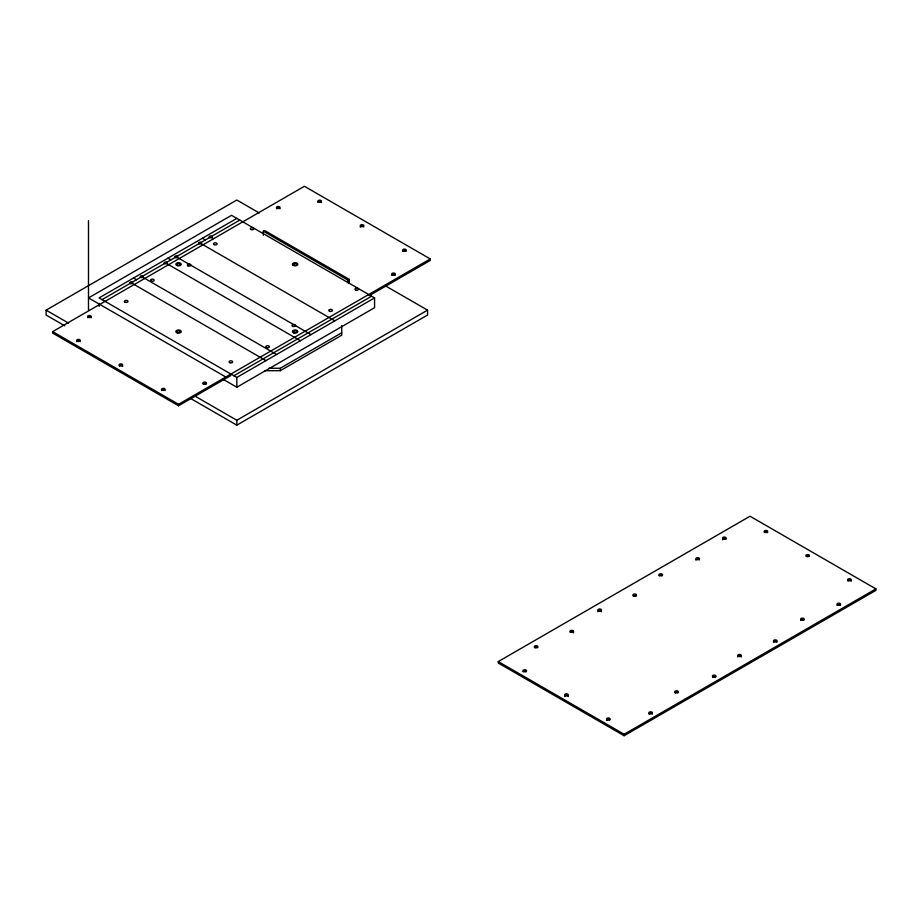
<?xml version="1.0" encoding="UTF-8"?>
<svg xmlns="http://www.w3.org/2000/svg" width="922" height="922" viewBox="0 0 922 922"><rect width="100%" height="100%" fill="white"/><g stroke="black" fill="none" stroke-linecap="round" stroke-linejoin="round"><path stroke-width="1.38" d="M64.794 325.835L46.1 315.036L46.1 310.149L236.827 200.028L259.266 212.982M236.827 218.387L99.08 297.91L236.827 377.444L374.574 297.91L374.574 307.694L236.827 387.228L223.182 379.345M102.042 299.627L239.789 220.093M230.869 375.554L178.522 405.772L52.646 333.096L52.646 331.632L304.41 186.279L430.286 258.955L430.286 260.419L369.215 295.685M263.312 235.306L263.312 231.226L264.591 230.5L349.357 279.435L349.357 282.155M263.312 231.226L348.09 280.173L349.357 279.435M52.646 331.632L178.522 404.309L430.286 258.955M233.888 375.738L371.635 296.216M268.878 368.258L280.276 368.258L341.716 332.784M264.602 370.702L280.276 370.702L341.716 335.228L341.716 325.616M194.438 395.792L236.827 420.259L427.554 310.149L427.554 315.036L236.827 425.157L190.704 398.523M498.26 661.581L750.024 516.228L875.9 588.904L875.9 590.368L624.136 735.721L498.26 663.045L498.26 661.581L624.136 734.258L875.9 588.904M385.166 285.682L427.554 310.149M374.574 297.91L231.526 215.322L88.489 297.91L225.752 376.983M210.654 236.919L213.627 238.637M202.391 238.268L205.352 239.974M200.062 243.039L334.836 320.856M176.217 256.8L311.002 334.617M167.954 258.148L170.916 259.866M165.626 262.92L300.399 340.737M141.781 276.681L276.565 354.497M133.517 278.029L136.479 279.746M131.189 282.8L265.962 360.617M46.1 310.149L68.539 323.103M624.136 734.258L624.136 735.721M348.09 280.173L348.09 282.893M280.276 368.258L280.276 370.702M236.827 377.444L236.827 387.228M236.827 420.259L236.827 425.157M178.522 404.309L178.522 405.772M99.08 303.499L99.08 306.3M88.489 220.681L88.489 310.149M119.33 365.861A1.798 1.037 0 0 1 121.347 365.377A1.798 1.037 0 0 1 122.684 366.38M76.768 341.636A1.798 1.037 0 0 1 78.497 340.863A1.798 1.037 0 0 1 80.237 341.636M317.929 202.402A1.798 1.037 0 0 1 319.669 201.63A1.798 1.037 0 0 1 321.398 202.402M203.14 384.025A1.798 1.037 0 0 1 206.251 384.025M161.534 390.582A1.798 1.037 0 0 1 163.263 389.81A1.798 1.037 0 0 1 165.003 390.582M391.781 275.263A1.798 1.037 0 0 1 393.521 274.491A1.798 1.037 0 0 1 395.25 275.263M402.695 251.349A1.798 1.037 0 0 1 404.435 250.577A1.798 1.037 0 0 1 406.164 251.349M360.248 227.146A1.798 1.037 0 0 1 361.816 226.109A1.798 1.037 0 0 1 363.787 226.87M276.496 208.706A1.798 1.037 0 0 1 278.237 207.934A1.798 1.037 0 0 1 279.965 208.706M87.682 317.721A1.798 1.037 0 0 1 89.411 316.949A1.798 1.037 0 0 1 91.151 317.721M633.183 595.969A1.798 1.037 0 0 1 636.295 595.969M737.681 656.96A1.798 1.037 0 0 1 739.479 655.922A1.798 1.037 0 0 1 741.276 656.96M806.393 556.358A1.798 1.037 0 0 1 808.928 556.358M847.733 580.952A1.798 1.037 0 0 1 849.704 580.192A1.798 1.037 0 0 1 851.26 581.229M800.676 620.356A1.798 1.037 0 0 1 802.186 619.596A1.798 1.037 0 0 1 803.972 620.103M764.361 532.467A1.798 1.037 0 0 1 766.147 531.959A1.798 1.037 0 0 1 767.646 532.72M695.88 560.15A1.798 1.037 0 0 1 697.447 559.124A1.798 1.037 0 0 1 699.418 559.885M570.234 632.308A1.798 1.037 0 0 1 572.262 631.824A1.798 1.037 0 0 1 573.599 632.826M523.189 671.7A1.798 1.037 0 0 1 526.312 671.7M564.76 696.594A1.798 1.037 0 0 1 566.5 695.292A1.798 1.037 0 0 1 568.24 696.594M606.503 720.462A1.798 1.037 0 0 1 607.84 719.46A1.798 1.037 0 0 1 609.857 719.944M674.985 692.779A1.798 1.037 0 0 1 678.096 692.779M648.892 714.043A1.798 1.037 0 0 1 650.632 713.271A1.798 1.037 0 0 1 652.373 714.043M712.648 677.082A1.798 1.037 0 0 1 715.76 677.082M773.5 642.104A1.798 1.037 0 0 1 775.241 641.332A1.798 1.037 0 0 1 776.981 642.104M837.072 605.397A1.798 1.037 0 0 1 838.813 604.625A1.798 1.037 0 0 1 840.553 605.397M534.564 647.682A1.798 1.037 0 0 1 537.687 647.682M597.963 611.77A1.798 1.037 0 0 1 599.703 610.456A1.798 1.037 0 0 1 601.432 611.77M659.172 575.743A1.798 1.037 0 0 1 662.296 575.743M722.571 539.819A1.798 1.037 0 0 1 723.839 538.552A1.798 1.037 0 0 1 726.04 539.289M177.381 264.937A1.648 0.957 0 0 0 180.136 264.51A1.648 0.957 0 0 0 178.119 263.346A1.648 0.957 0 0 0 177.381 264.937M177.727 332.381A1.648 0.957 0 0 0 180.193 331.563A1.648 0.957 0 0 0 177.727 330.733A1.648 0.957 0 0 0 177.727 332.381M293.934 332.231A1.648 0.957 0 0 0 296.7 331.805A1.648 0.957 0 0 0 294.683 330.641A1.648 0.957 0 0 0 293.934 332.231M119.606 365.642A1.798 1.037 0 0 0 122.626 365.181A1.798 1.037 0 0 0 120.413 363.902A1.798 1.037 0 0 0 119.606 365.642M77.229 341.175A1.798 1.037 0 0 0 80.237 340.702A1.798 1.037 0 0 0 78.036 339.434A1.798 1.037 0 0 0 77.229 341.175M151.45 281.083A1.798 1.037 0 0 0 154.147 280.184A1.798 1.037 0 0 0 151.45 279.285A1.798 1.037 0 0 0 151.45 281.083M214.019 244.572A1.798 1.037 0 0 0 217.027 244.111A1.798 1.037 0 0 0 214.826 242.843A1.798 1.037 0 0 0 214.019 244.572M250.796 229.463A1.798 1.037 0 0 0 253.804 229.002A1.798 1.037 0 0 0 251.591 227.734A1.798 1.037 0 0 0 250.796 229.463M318.77 202.102A1.798 1.037 0 0 0 321.467 201.203A1.798 1.037 0 0 0 318.77 200.305A1.798 1.037 0 0 0 318.77 202.102M355.846 290.073A1.798 1.037 0 0 0 358.543 289.174A1.798 1.037 0 0 0 355.846 288.275A1.798 1.037 0 0 0 355.846 290.073M329.673 311.302A1.798 1.037 0 0 0 332.381 310.403A1.798 1.037 0 0 0 329.673 309.504A1.798 1.037 0 0 0 329.673 311.302M292.908 326.411A1.798 1.037 0 0 0 295.605 325.512A1.798 1.037 0 0 0 292.908 324.613A1.798 1.037 0 0 0 292.908 326.411M266.366 347.479A1.798 1.037 0 0 0 269.374 347.006A1.798 1.037 0 0 0 267.173 345.738A1.798 1.037 0 0 0 266.366 347.479M229.97 362.749A1.798 1.037 0 0 0 232.667 361.85A1.798 1.037 0 0 0 229.97 360.951A1.798 1.037 0 0 0 229.97 362.749M203.797 383.978A1.798 1.037 0 0 0 206.493 383.079A1.798 1.037 0 0 0 203.797 382.181A1.798 1.037 0 0 0 203.797 383.978M161.995 390.11A1.798 1.037 0 0 0 165.003 389.649A1.798 1.037 0 0 0 162.802 388.381A1.798 1.037 0 0 0 161.995 390.11M392.242 274.802A1.798 1.037 0 0 0 395.25 274.33A1.798 1.037 0 0 0 393.049 273.062A1.798 1.037 0 0 0 392.242 274.802M403.156 250.876A1.798 1.037 0 0 0 406.164 250.415A1.798 1.037 0 0 0 403.963 249.136A1.798 1.037 0 0 0 403.156 250.876M360.779 226.409A1.798 1.037 0 0 0 363.787 225.948A1.798 1.037 0 0 0 361.585 224.668A1.798 1.037 0 0 0 360.779 226.409M277.338 208.407A1.798 1.037 0 0 0 280.034 207.508A1.798 1.037 0 0 0 277.338 206.609A1.798 1.037 0 0 0 277.338 208.407M187.846 265.801A1.798 1.037 0 0 0 190.854 265.34A1.798 1.037 0 0 0 188.653 264.072A1.798 1.037 0 0 0 187.846 265.801M124.908 302.139A1.798 1.037 0 0 0 127.916 301.678A1.798 1.037 0 0 0 125.715 300.411A1.798 1.037 0 0 0 124.908 302.139M88.143 317.249A1.798 1.037 0 0 0 91.151 316.788A1.798 1.037 0 0 0 88.95 315.52A1.798 1.037 0 0 0 88.143 317.249M738.58 656.395A1.798 1.037 0 0 0 741.276 655.496A1.798 1.037 0 0 0 738.58 654.597A1.798 1.037 0 0 0 738.58 656.395M633.84 595.923A1.798 1.037 0 0 0 636.537 595.024A1.798 1.037 0 0 0 633.84 594.125A1.798 1.037 0 0 0 633.84 595.923M570.902 632.262A1.798 1.037 0 0 0 573.599 631.363A1.798 1.037 0 0 0 570.902 630.464A1.798 1.037 0 0 0 570.902 632.262M848.563 580.653A1.798 1.037 0 0 0 851.26 579.754A1.798 1.037 0 0 0 848.563 578.855A1.798 1.037 0 0 0 848.563 580.653M801.518 620.057A1.798 1.037 0 0 0 804.215 619.158A1.798 1.037 0 0 0 801.518 618.259A1.798 1.037 0 0 0 801.518 620.057M764.638 532.259A1.798 1.037 0 0 0 767.646 531.787A1.798 1.037 0 0 0 765.444 530.519A1.798 1.037 0 0 0 764.638 532.259M806.762 556.519A1.798 1.037 0 0 0 809.458 555.62A1.798 1.037 0 0 0 806.762 554.721A1.798 1.037 0 0 0 806.762 556.519M565.601 695.753A1.798 1.037 0 0 0 568.298 694.854A1.798 1.037 0 0 0 565.601 693.955A1.798 1.037 0 0 0 565.601 695.753M675.642 692.733A1.798 1.037 0 0 0 678.338 691.834A1.798 1.037 0 0 0 675.642 690.935A1.798 1.037 0 0 0 675.642 692.733M696.41 559.412A1.798 1.037 0 0 0 699.418 558.951A1.798 1.037 0 0 0 697.216 557.683A1.798 1.037 0 0 0 696.41 559.412M607.402 719.886A1.798 1.037 0 0 0 610.099 718.987A1.798 1.037 0 0 0 607.402 718.088A1.798 1.037 0 0 0 607.402 719.886M523.477 671.493A1.798 1.037 0 0 0 526.485 671.02A1.798 1.037 0 0 0 524.284 669.752A1.798 1.037 0 0 0 523.477 671.493M773.961 641.631A1.798 1.037 0 0 0 776.981 641.17A1.798 1.037 0 0 0 774.768 639.903A1.798 1.037 0 0 0 773.961 641.631M649.733 713.743A1.798 1.037 0 0 0 652.43 712.844A1.798 1.037 0 0 0 649.733 711.945A1.798 1.037 0 0 0 649.733 713.743M713.305 677.036A1.798 1.037 0 0 0 716.002 676.137A1.798 1.037 0 0 0 713.305 675.238A1.798 1.037 0 0 0 713.305 677.036M837.914 605.097A1.798 1.037 0 0 0 840.61 604.198A1.798 1.037 0 0 0 837.914 603.299A1.798 1.037 0 0 0 837.914 605.097M535.221 647.636A1.798 1.037 0 0 0 537.918 646.737A1.798 1.037 0 0 0 535.221 645.838A1.798 1.037 0 0 0 535.221 647.636M598.804 610.929A1.798 1.037 0 0 0 601.501 610.03A1.798 1.037 0 0 0 598.804 609.131A1.798 1.037 0 0 0 598.804 610.929M659.461 575.524A1.798 1.037 0 0 0 662.469 575.063A1.798 1.037 0 0 0 660.267 573.795A1.798 1.037 0 0 0 659.461 575.524M723.032 538.817A1.798 1.037 0 0 0 726.04 538.356A1.798 1.037 0 0 0 723.839 537.088A1.798 1.037 0 0 0 723.032 538.817M293.934 264.937A1.648 0.957 0 0 0 296.7 264.51A1.648 0.957 0 0 0 294.683 263.346A1.648 0.957 0 0 0 293.934 264.937M130.44 283.55A1.498 0.864 0 0 0 132.687 282.8A1.498 0.864 0 0 0 130.44 282.051A1.498 0.864 0 0 0 130.44 283.55M209.594 237.53A1.498 0.864 0 0 0 212.106 237.138A1.498 0.864 0 0 0 210.262 236.078A1.498 0.864 0 0 0 209.594 237.53M199.002 243.65A1.498 0.864 0 0 0 201.503 243.258A1.498 0.864 0 0 0 199.671 242.198A1.498 0.864 0 0 0 199.002 243.65M175.468 257.549A1.498 0.864 0 0 0 177.715 256.8A1.498 0.864 0 0 0 175.468 256.051A1.498 0.864 0 0 0 175.468 257.549M164.565 263.531A1.498 0.864 0 0 0 167.066 263.139A1.498 0.864 0 0 0 165.234 262.079A1.498 0.864 0 0 0 164.565 263.531M141.031 277.43A1.498 0.864 0 0 0 143.279 276.681A1.498 0.864 0 0 0 141.031 275.932A1.498 0.864 0 0 0 141.031 277.43M293.761 332.911A2.697 1.556 0 0 0 297.806 331.563A2.697 1.556 0 0 0 293.761 330.214A2.697 1.556 0 0 0 293.761 332.911M293.196 265.363A2.697 1.556 0 0 0 297.714 264.672A2.697 1.556 0 0 0 294.406 262.758A2.697 1.556 0 0 0 293.196 265.363M177.197 265.617A2.697 1.556 0 0 0 181.242 264.268A2.697 1.556 0 0 0 177.197 262.92A2.697 1.556 0 0 0 177.197 265.617M177.197 332.911A2.697 1.556 0 0 0 181.242 331.563A2.697 1.556 0 0 0 177.197 330.214A2.697 1.556 0 0 0 177.197 332.911"/></g></svg>
